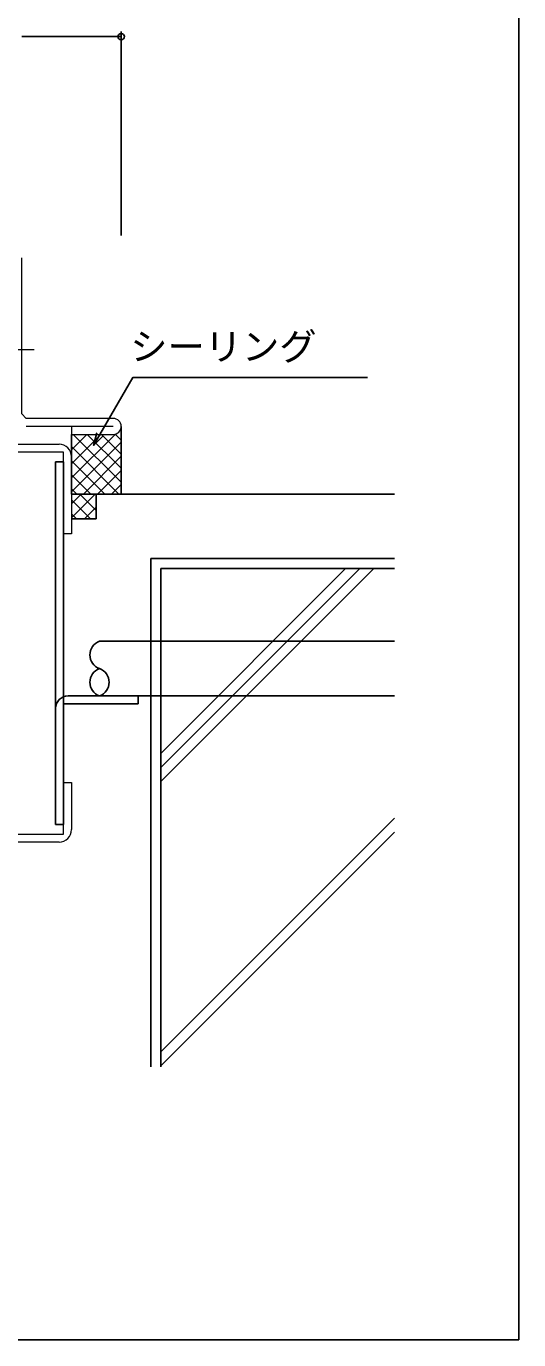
# Model space of a CAD drawing. Units: millimetres, scale not verified. Extents: x -437 to 438, y -281 to 279.
# Drawn here: x 339.1 to 438.2, y -281.2 to -17 of the extents above; entities that cross this region are included whole.
import ezdxf
from ezdxf.enums import TextEntityAlignment as Align

# ---------------------------------------------------------------- set-up
doc = ezdxf.new("R2010")
doc.units = ezdxf.units.MM
doc.header["$LTSCALE"] = 2
for name, color, linetype, lineweight in [('0-2_YKK_11', 211, 'Continuous', 18), ('0-3_YKK_11E', 4, 'Continuous', 18), ('0-5_YKK_13', 4, 'Continuous', 18)]:
    doc.layers.add(name, color=color, linetype=linetype, lineweight=lineweight)
for name, color, linetype in [('0-7_YKK_D', 6, 'Continuous'), ('0-8_YKK_ZWAK', 7, 'Continuous'), ('0-9_YSS_K', 3, 'Continuous')]:
    doc.layers.add(name, color=color, linetype=linetype)
doc.styles.add('ＭＳ ゴシック', font='')
doc.styles.get('ＭＳ ゴシック').set_extended_font_data('MS Gothic')

msp = doc.modelspace()

# ---------------------------------------------------------------- linework, layer by layer
at = {"layer": '0-2_YKK_11'}
for p, q in [((356.6, -95.9), (339.1, -95.9)), ((356.6, -97.5), (339.1, -97.5))]:
    msp.add_line(p, q, dxfattribs=at)
for points in [[(339.1, -95.9), (338.2, -95), (338.2, -63.6)], [(348.2, -97.5), (348.2, -99.1), (356.6, -99.1)]]:
    msp.add_lwpolyline(points, dxfattribs=at)
for start, end in [(0.00001, 89.99999), (270.00001, 359.99999)]:
    msp.add_arc((356.6, -97.5), 1.6, start, end, dxfattribs=at)
at = {"layer": '0-3_YKK_11E'}
for p, q in [((325.7, -101.1), (345.7, -101.1)), ((345.7, -181.1), (310.7, -181.1))]:
    msp.add_line(p, q, dxfattribs=at)
for points in [[(348.2, -103.6), (348.2, -119.1), (346.6, -119.1), (346.6, -102.7), (324.8, -102.7), (324.8, -142.2)], [(322.3, -144.7), (309.8, -144.7), (309.8, -179.5), (346.6, -179.5), (346.6, -169.1), (348.2, -169.1), (348.2, -178.6)]]:
    msp.add_lwpolyline(points, dxfattribs=at)
for centre, start, end in [((345.7, -103.6), 0.00001, 89.99999), ((345.7, -178.6), 270.00001, 359.99999)]:
    msp.add_arc(centre, 2.5, start, end, dxfattribs=at)
at = {"layer": '0-5_YKK_13'}
msp.add_line((340.7, -82.1), (308.2, -82.1), dxfattribs=at)
at = {"layer": '0-7_YKK_D'}
for p, q in [((358.2, -59.1), (358.2, -18.1)), ((338.2, -19.1), (358.2, -19.1))]:
    msp.add_line(p, q, dxfattribs=at)
for points in [[(352.647, -101.342), (353.922, -99.134), (360.529, -87.689), (407.788, -87.689)], [(354.513, -99.475), (352.647, -101.342), (353.33, -98.792)]]:
    msp.add_lwpolyline(points, dxfattribs=at)
msp.add_circle((358.2, -19.1), 0.637, dxfattribs=at)
at = {"layer": '0-8_YKK_ZWAK'}
msp.add_lwpolyline([(-436.8, -281.2), (438.2, -281.2), (438.2, 243.8)], dxfattribs=at)
at = {"layer": '0-9_YSS_K'}
for p, q in [((358.2, -97.5), (358.2, -111.1)), ((348.2, -111.1), (348.2, -99.1)), ((348.2, -99.372), (348.472, -99.1)), ((348.2, -102.201), (351.301, -99.1)), ((348.2, -105.029), (354.129, -99.1)), ((348.2, -107.858), (356.958, -99.1)), ((358.2, -108.74), (348.56, -99.1)), ((358.2, -105.911), (351.389, -99.1)), ((358.2, -103.083), (354.217, -99.1)), ((358.2, -100.255), (357.046, -99.1)), ((348.2, -110.686), (358.2, -100.686)), ((357.732, -111.1), (348.2, -101.568)), ((345, -177.6), (345, -104.6)), ((345, -104.6), (346.6, -104.6)), ((346.6, -104.6), (346.6, -177.6)), ((354.903, -111.1), (348.2, -104.397)), ((350.614, -111.1), (358.2, -103.514)), ((352.075, -111.1), (348.2, -107.225)), ((353.443, -111.1), (358.2, -106.343)), ((349.246, -111.1), (348.2, -110.054)), ((356.271, -111.1), (358.2, -109.171)), ((352.999, -111.1), (348.2, -115.899)), ((350.171, -111.1), (348.2, -113.071)), ((353.2, -111.1), (348.2, -111.1)), ((348.2, -112.272), (352.028, -116.1)), ((349.857, -111.1), (353.2, -114.443)), ((353.2, -111.1), (413.2, -111.1)), ((353.2, -116.1), (353.2, -111.1)), ((348.2, -115.1), (349.2, -116.1)), ((348.2, -116.1), (353.2, -116.1)), ((353.2, -113.727), (350.827, -116.1)), ((364.2, -226.289), (364.2, -124.1)), ((364.2, -124.1), (413.2, -124.1)), ((366.2, -226.289), (366.2, -126.1)), ((406.2, -126.1), (366.2, -166.1)), ((409.028, -126.1), (366.2, -168.928)), ((403.372, -126.1), (366.2, -163.272)), ((366.2, -126.1), (413.2, -126.1)), ((353.841, -140.719), (413.2, -140.719)), ((347.5, -151.719), (361.6, -151.719)), ((413.2, -151.719), (353.841, -151.719)), ((361.6, -153.319), (361.6, -151.719)), ((346.6, -153.319), (361.6, -153.319)), ((413.2, -176.272), (366.2, -223.272)), ((346.6, -177.6), (345, -177.6)), ((413.2, -179.1), (366.2, -226.1))]:
    msp.add_line(p, q, dxfattribs=at)
for centre, radius, start, end in [((354.841, -143.469), 2.926, 109.98311, 250.01689), ((354.841, -148.969), 2.926, 109.98311, 250.01689), ((352.841, -148.969), 2.926, 289.98311, 70.01689), ((347.5, -154.219), 2.5, 90, 180)]:
    msp.add_arc(centre, radius, start, end, dxfattribs=at)

# ---------------------------------------------------------------- texts
at = {"layer": '0-7_YKK_D', "style": 'ＭＳ ゴシック'}
msp.add_text('シーリング', height=5.499, dxfattribs=at).set_placement((360.018, -85.837), align=Align.BOTTOM_LEFT)

doc.saveas('drawing.dxf')
